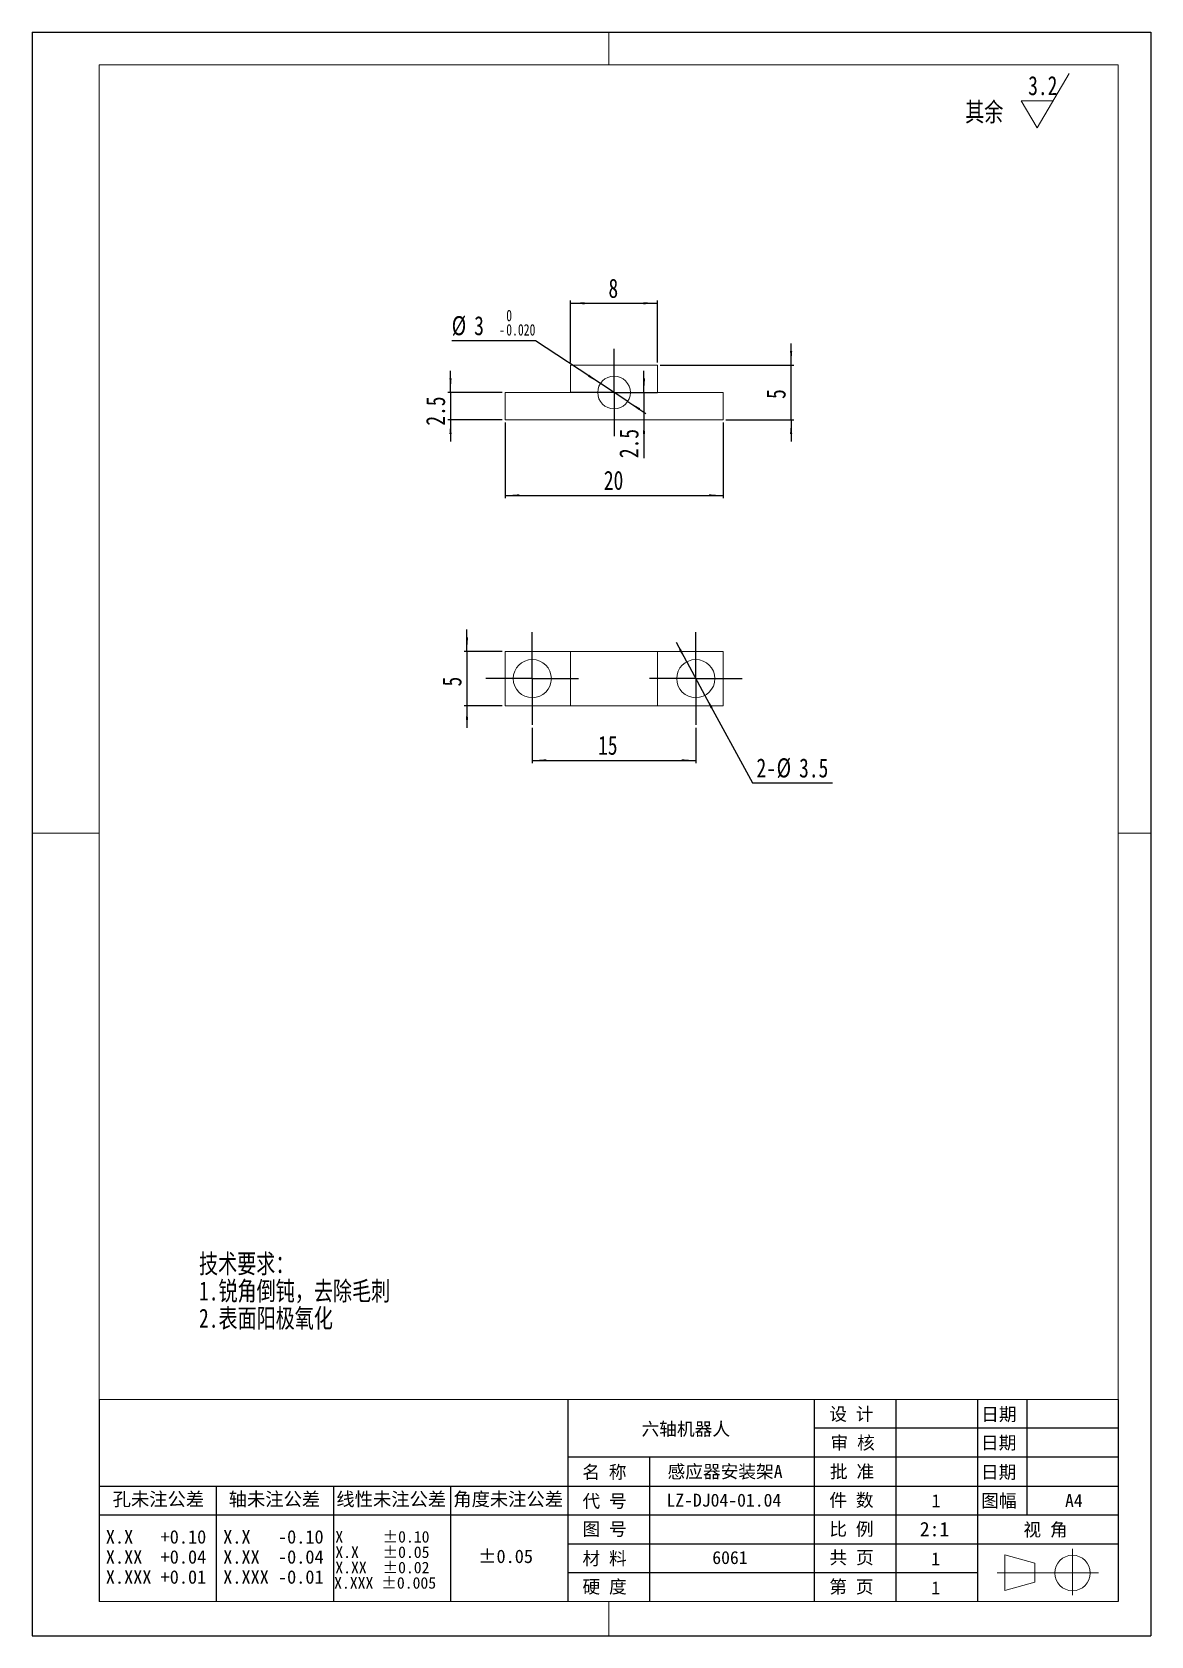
# Model space of a CAD drawing. Header units: millimetres. Extents: x 1 to 104, y 1 to 148.
import ezdxf

# ---------------------------------------------------------------- set-up
doc = ezdxf.new("R2010")
doc.units = ezdxf.units.MM
doc.linetypes.add('SLD-中心线', pattern=[34.29, 30.48, -1.27, 1.27, -1.27])
doc.linetypes.add('SLD-实线', pattern=[0])
for name, color, linetype in [('FORMAT', 7, 'SLD-实线'), ('图框', 7, 'SLD-实线'), ('标注层', 96, 'SLD-实线')]:
    doc.layers.add(name, color=color, linetype=linetype)
doc.layers.add('粗实线', color=7, linetype='SLD-实线', lineweight=15)
doc.styles.add('SLDTEXTSTYLE0', font='HYSWLONGFANGSONG.TTF', dxfattribs={"bigfont": 'bigfont'})
doc.styles.add('SLDTEXTSTYLE1', font='SIMSUN.TTC')
doc.styles.add('SLDTEXTSTYLE2', font='SIMSUN.TTC', dxfattribs={"bigfont": 'bigfont'})
doc.styles.add('SLDTEXTSTYLE3', font='HYSWLONGFANGSONG.TTF')
doc.dimstyles.new('SLDDIMSTYLE0', dxfattribs={"dimtxt": 1.75, "dimasz": 1.3, "dimexe": 0, "dimexo": 0.0625, "dimgap": 0.4375, "dimtad": 1, "dimdec": 3, "dimlfac": 0.5, "dimrnd": 1e-09, "dimzin": 12, "dimdsep": 46, "dimtxsty": 'SLDTEXTSTYLE3', "dimsah": 1, "dimcen": 0.09, "dimadec": 0, "dimazin": 3, "dimtfac": 1, "dimtdec": 3, "dimtofl": 0, "dimtmove": 0, "dimatfit": 3, "dimfxl": 0, "dimfrac": 2, "dimtolj": 1, "dimtzin": 12, "dimarcsym": 0})
doc.dimstyles.new('SLDDIMSTYLE1', dxfattribs={"dimtxt": 1.75, "dimasz": 1.3, "dimexe": 0, "dimexo": 0.0625, "dimgap": 0.4375, "dimtad": 1, "dimdec": 3, "dimlfac": 0.5, "dimrnd": 1e-09, "dimzin": 12, "dimdsep": 46, "dimtxsty": 'SLDTEXTSTYLE3', "dimsah": 1, "dimcen": 0.09, "dimadec": 0, "dimazin": 3, "dimtfac": 1, "dimtdec": 3, "dimtmove": 0, "dimatfit": 0, "dimfxl": 0, "dimfrac": 2, "dimtolj": 1, "dimtzin": 12, "dimarcsym": 0})
doc.dimstyles.new('SLDDIMSTYLE2', dxfattribs={"dimtxt": 1.75, "dimasz": 1.3, "dimexe": 0, "dimexo": 0.0625, "dimgap": 0.4375, "dimtad": 0, "dimtih": 1, "dimtoh": 1, "dimdec": 3, "dimlfac": 0.5, "dimrnd": 1e-09, "dimzin": 12, "dimdsep": 46, "dimtxsty": 'SLDTEXTSTYLE3', "dimsah": 1, "dimcen": 0, "dimadec": 0, "dimazin": 3, "dimtol": 1, "dimtm": 0.01, "dimtfac": 1, "dimtdec": 3, "dimtmove": 0, "dimatfit": 3, "dimfxl": 0, "dimfrac": 2, "dimtolj": 1, "dimtzin": 0, "dimarcsym": 0})
doc.dimstyles.new('SLDDIMSTYLE3', dxfattribs={"dimtxt": 1.75, "dimasz": 1.3, "dimexe": 0, "dimexo": 0.0625, "dimgap": 0.4375, "dimtad": 0, "dimtih": 1, "dimtoh": 1, "dimdec": 3, "dimlfac": 0.5, "dimrnd": 1e-09, "dimzin": 12, "dimdsep": 46, "dimtxsty": 'SLDTEXTSTYLE3', "dimsah": 1, "dimcen": 0, "dimadec": 0, "dimazin": 3, "dimtfac": 1, "dimtdec": 3, "dimtmove": 0, "dimatfit": 3, "dimfxl": 0, "dimfrac": 2, "dimtolj": 1, "dimtzin": 12, "dimarcsym": 0})

# ---------------------------------------------------------------- blocks, each defined once
blk = doc.blocks.new('SW_NOTE_0')
at = {"color": 0, "linetype": 'Continuous', "lineweight": 0, "char_height": 1.75, "attachment_point": 1, "style": 'SLDTEXTSTYLE0'}
for s, insert in [('\\M+18B5A术\\M+19776\\M+18B81\\M+18146', (0, 2.26)), ('1.锐\\M+18A70\\M+1937C钝\\M+18143\\M+18B8E\\M+18F9C\\M+196D1\\M+18E68', (0, -0.24)), ('2.\\M+1955C\\M+196CA阳极氧\\M+189BB', (0, -2.74))]:
    blk.add_mtext(s, dxfattribs=dict(at, insert=insert))
blk = doc.blocks.new('SW_NOTE_1')
at = {"layer": 'FORMAT', "color": 0, "char_height": 1.2312, "attachment_point": 2, "style": 'SLDTEXTSTYLE1'}
for s, insert in [('X.X   +0.10', (3.81, 1.43)), ('X.XX  +0.04', (3.81, -0.41)), ('X.XXX +0.01', (3.81, -2.25))]:
    blk.add_mtext(s, dxfattribs=dict(at, insert=insert))
blk = doc.blocks.new('SW_NOTE_2')
at = {"layer": 'FORMAT', "color": 0, "char_height": 1.2312, "attachment_point": 2, "style": 'SLDTEXTSTYLE1'}
for s, insert in [('X.X   -0.10', (3.81, 1.43)), ('X.XX  -0.04', (3.81, -0.41)), ('X.XXX -0.01', (3.81, -2.25))]:
    blk.add_mtext(s, dxfattribs=dict(at, insert=insert))
blk = doc.blocks.new('SW_NOTE_3')
at = {"layer": 'FORMAT', "color": 0, "char_height": 1.0583, "attachment_point": 2, "style": 'SLDTEXTSTYLE1'}
for s, insert in [('X     ±0.10', (3.59, 1.23)), ('X.X   ±0.05', (3.59, -0.18)), (' X.XXX ±0.005', (3.48, -3)), ('X.XX  ±0.02', (3.59, -1.59))]:
    blk.add_mtext(s, dxfattribs=dict(at, insert=insert))
blk = doc.blocks.new('SW_SFSYMBOL_0')
at = {"color": 0, "linetype": 'SLD-实线', "lineweight": 0}
for p, q in [((0.82, -2.5), (3.77, 2.5)), ((0.82, -2.5), (-0.65, 0)), ((2.3, 0), (-0.65, 0))]:
    blk.add_line(p, q, dxfattribs=at)
at = {"color": 0, "linetype": 'Continuous', "lineweight": 0, "insert": (0, 2.26), "char_height": 1.75, "attachment_point": 1, "style": 'SLDTEXTSTYLE3'}
blk.add_mtext('3.2', dxfattribs=at)
blk = doc.blocks.new('_D')
at = {"layer": '标注层'}
for p, q in [((44.64, 112.08), (44.64, 105.14)), ((64.64, 112.08), (64.64, 105.14)), ((44.64, 105.39), (64.64, 105.39))]:
    blk.add_line(p, q, dxfattribs=at)
for points in [[(44.64, 105.39), (45.94, 105.29), (45.94, 105.49)], [(64.64, 105.39), (63.34, 105.49), (63.34, 105.29)]]:
    blk.add_solid(points, dxfattribs=at)
at = {"layer": '标注层', "insert": (53.71, 107.65, -2.4), "char_height": 1.75, "attachment_point": 1, "style": 'SLDTEXTSTYLE3'}
blk.add_mtext('20', dxfattribs=at)
blk = doc.blocks.new('_D_1')
at = {"layer": '标注层'}
for p, q in [((50.64, 117.58), (50.64, 123.27)), ((50.64, 123.02), (58.64, 123.02)), ((58.64, 117.58), (58.64, 123.27))]:
    blk.add_line(p, q, dxfattribs=at)
for points in [[(50.64, 123.02), (51.94, 122.92), (51.94, 123.12)], [(58.64, 123.02), (57.34, 123.12), (57.34, 122.92)]]:
    blk.add_solid(points, dxfattribs=at)
at = {"layer": '标注层', "insert": (54.13, 125.27, -2.4), "char_height": 1.75, "attachment_point": 1, "style": 'SLDTEXTSTYLE3'}
blk.add_mtext('8', dxfattribs=at)
blk = doc.blocks.new('_D_2')
at = {"layer": '标注层'}
for p, q in [((39.64, 114.83), (39.64, 116.83)), ((44.39, 114.83), (39.39, 114.83)), ((39.64, 114.83), (39.64, 112.33)), ((44.39, 112.33), (39.39, 112.33)), ((39.64, 112.33), (39.64, 110.33))]:
    blk.add_line(p, q, dxfattribs=at)
for points in [[(39.64, 114.83), (39.74, 116.13), (39.54, 116.13)], [(39.64, 112.33), (39.54, 111.03), (39.74, 111.03)]]:
    blk.add_solid(points, dxfattribs=at)
at = {"layer": '标注层', "insert": (37.39, 111.79, -2.4), "char_height": 1.75, "attachment_point": 1, "rotation": 90, "style": 'SLDTEXTSTYLE3'}
blk.add_mtext('2.5', dxfattribs=at)
blk = doc.blocks.new('_D_3')
at = {"layer": '标注层'}
for p, q in [((57.39, 114.83), (57.39, 116.83)), ((57.39, 114.83), (57.39, 112.33)), ((57.39, 112.33), (57.39, 108.81))]:
    blk.add_line(p, q, dxfattribs=at)
for points in [[(57.39, 114.83), (57.49, 116.13), (57.29, 116.13)], [(57.39, 112.33), (57.29, 111.03), (57.49, 111.03)]]:
    blk.add_solid(points, dxfattribs=at)
at = {"layer": '标注层', "insert": (55.13, 108.81, -2.4), "char_height": 1.75, "attachment_point": 1, "rotation": 90, "style": 'SLDTEXTSTYLE3'}
blk.add_mtext('2.5', dxfattribs=at)
blk = doc.blocks.new('_D_4')
at = {"layer": '标注层'}
for p, q in [((47.43, 119.58), (39.75, 119.58)), ((53.39, 115.66), (47.43, 119.58)), ((55.9, 114.01), (53.39, 115.66)), ((55.9, 114.01), (57.57, 112.91))]:
    blk.add_line(p, q, dxfattribs=at)
for points in [[(53.39, 115.66), (52.36, 116.46), (52.25, 116.29)], [(55.9, 114.01), (56.93, 113.21), (57.04, 113.38)]]:
    blk.add_solid(points, dxfattribs=at)
at = {"layer": '标注层', "attachment_point": 1, "style": 'SLDTEXTSTYLE3'}
for s, insert, char_height in [('0', (44.75, 122.42, -2.4), 1.05), ('%%c', (39.75, 121.84, -2.4), 1.75), ('3', (41.81, 121.84, -2.4), 1.75), ('0.020', (44.75, 121.11, -2.4), 1.05), ('-', (44.11, 121.11, -2.4), 1.05)]:
    blk.add_mtext(s, dxfattribs=dict(at, insert=insert, char_height=char_height))
blk = doc.blocks.new('_D_5')
at = {"layer": '标注层'}
for p, q in [((70.89, 117.33), (70.89, 119.33)), ((58.89, 117.33), (71.14, 117.33)), ((70.89, 112.33), (70.89, 117.33)), ((64.89, 112.33), (71.14, 112.33)), ((70.89, 112.33), (70.89, 110.33))]:
    blk.add_line(p, q, dxfattribs=at)
for points in [[(70.89, 117.33), (70.99, 118.63), (70.79, 118.63)], [(70.89, 112.33), (70.79, 111.03), (70.99, 111.03)]]:
    blk.add_solid(points, dxfattribs=at)
at = {"layer": '标注层', "insert": (68.63, 114.24, -2.4), "char_height": 1.75, "attachment_point": 1, "rotation": 90, "style": 'SLDTEXTSTYLE3'}
blk.add_mtext('5', dxfattribs=at)
blk = doc.blocks.new('SW_CENTERMARKSYMBOL_0')
at = {"layer": '标注层', "color": 0}
for p, q in [((0, 2.5), (0, 4)), ((0, 0), (0, 2.5)), ((-2.5, 0), (-4, 0)), ((0, 0), (-2.5, 0)), ((0, 0), (0, -2.5)), ((0, 0), (2.5, 0)), ((2.5, 0), (4, 0)), ((0, -2.5), (0, -4))]:
    blk.add_line(p, q, dxfattribs=at)
blk = doc.blocks.new('_D_6')
at = {"layer": '标注层'}
for p, q in [((41.15, 91.08), (41.15, 93.08)), ((44.39, 91.08), (40.9, 91.08)), ((41.15, 91.08), (41.15, 86.08)), ((44.39, 86.08), (40.9, 86.08)), ((41.15, 86.08), (41.15, 84.08))]:
    blk.add_line(p, q, dxfattribs=at)
for points in [[(41.15, 91.08), (41.25, 92.38), (41.05, 92.38)], [(41.15, 86.08), (41.05, 84.78), (41.25, 84.78)]]:
    blk.add_solid(points, dxfattribs=at)
at = {"layer": '标注层', "insert": (38.89, 87.86, 0.1), "char_height": 1.75, "attachment_point": 1, "rotation": 90, "style": 'SLDTEXTSTYLE3'}
blk.add_mtext('5', dxfattribs=at)
blk = doc.blocks.new('_D_7')
at = {"layer": '标注层'}
for p, q in [((47.14, 84.08), (47.14, 80.83)), ((62.14, 84.08), (62.14, 80.83)), ((47.14, 81.08), (62.14, 81.08))]:
    blk.add_line(p, q, dxfattribs=at)
for points in [[(47.14, 81.08), (48.44, 80.98), (48.44, 81.18)], [(62.14, 81.08), (60.84, 81.18), (60.84, 80.98)]]:
    blk.add_solid(points, dxfattribs=at)
at = {"layer": '标注层', "insert": (53.18, 83.34, 0.1), "char_height": 1.75, "attachment_point": 1, "style": 'SLDTEXTSTYLE3'}
blk.add_mtext('15', dxfattribs=at)
blk = doc.blocks.new('_D_8')
at = {"layer": '标注层'}
for p, q in [((61.31, 90.12), (60.36, 91.88)), ((61.31, 90.12), (62.98, 87.04)), ((62.98, 87.04), (67.34, 79.01)), ((67.34, 79.01), (74.69, 79.01))]:
    blk.add_line(p, q, dxfattribs=at)
for points in [[(61.31, 90.12), (60.78, 91.31), (60.6, 91.22)], [(62.98, 87.04), (63.51, 85.85), (63.69, 85.95)]]:
    blk.add_solid(points, dxfattribs=at)
at = {"layer": '标注层', "char_height": 1.75, "attachment_point": 1, "style": 'SLDTEXTSTYLE3'}
for s, insert in [('2-', (67.71, 81.26, 0.1)), ('%%c', (69.56, 81.27, 0.1)), ('3.5', (71.62, 81.26, 0.1))]:
    blk.add_mtext(s, dxfattribs=dict(at, insert=insert))
blk = doc.blocks.new('SW_CENTERMARKSYMBOL_1')
at = {"layer": '标注层', "color": 0}
for p, q in [((0, 2.5), (0, 4.25)), ((0, 0), (0, 2.5)), ((-2.5, 0), (-4.25, 0)), ((0, 0), (-2.5, 0)), ((0, 0), (0, -2.5)), ((0, 0), (2.5, 0)), ((2.5, 0), (4.25, 0)), ((0, -2.5), (0, -4.25))]:
    blk.add_line(p, q, dxfattribs=at)
blk = doc.blocks.new('SW_CENTERMARKSYMBOL_2')
at = {"layer": '标注层', "color": 0}
for p, q in [((0, 2.5), (0, 4.25)), ((0, 0), (0, 2.5)), ((-2.5, 0), (-4.25, 0)), ((0, 0), (-2.5, 0)), ((0, 0), (0, -2.5)), ((0, 0), (2.5, 0)), ((2.5, 0), (4.25, 0)), ((0, -2.5), (0, -4.25))]:
    blk.add_line(p, q, dxfattribs=at)

msp = doc.modelspace()

# ---------------------------------------------------------------- linework, layer by layer
at = {"color": 7, "linetype": 'SLD-实线', "lineweight": 15}
for p, q in [((50.6434, 114.8325), (50.6434, 117.3325)), ((58.6434, 117.3325), (50.6434, 117.3325)), ((58.6434, 117.3325), (58.6434, 114.8325)), ((44.6434, 114.8325), (50.6434, 114.8325)), ((44.6434, 114.8325), (44.6434, 112.3325)), ((58.6434, 114.8325), (64.6434, 114.8325)), ((64.6434, 112.3325), (64.6434, 114.8325)), ((44.6434, 112.3325), (64.6434, 112.3325)), ((44.6434, 91.0829), (44.6434, 86.0829)), ((50.6434, 91.0829), (44.6434, 91.0829)), ((50.6434, 91.0829), (50.6434, 86.0829)), ((58.6434, 91.0829), (50.6434, 91.0829)), ((58.6434, 91.0829), (58.6434, 86.0829)), ((64.6434, 91.0829), (58.6434, 91.0829)), ((64.6434, 91.0829), (64.6434, 86.0829)), ((44.6434, 86.0829), (50.6434, 86.0829)), ((58.6434, 86.0829), (50.6434, 86.0829)), ((58.6434, 86.0829), (64.6434, 86.0829))]:
    msp.add_line(p, q, dxfattribs=at)
at = {"color": 7, "linetype": 'SLD-中心线', "lineweight": 0}
for p, q in [((96.707, 8.7282), (96.707, 4.4856)), ((89.7936, 6.55), (93.9184, 6.55)), ((93.9184, 6.55), (99.0847, 6.55))]:
    msp.add_line(p, q, dxfattribs=at)
at = {"color": 7, "linetype": 'SLD-实线', "lineweight": 15}
for centre, radius in [((54.6434, 114.8325), 1.5), ((47.1434, 88.5829), 1.75), ((62.1434, 88.5829), 1.75)]:
    msp.add_circle(centre, radius, dxfattribs=at)
at = {"layer": 'FORMAT'}
for p, q in [((7.4, 22.45), (7.4, 3.9)), ((50.4, 22.45), (50.4, 3.9)), ((73, 22.45), (73, 3.9)), ((80.5, 22.45), (80.5, 3.9)), ((88, 22.45), (88, 3.9)), ((92.5, 22.45), (92.5, 11.85)), ((100.9, 22.45), (100.9, 3.9)), ((100.9, 19.8), (73, 19.8)), ((100.9, 17.15), (50.4, 17.15)), ((57.9, 17.15), (57.9, 3.9)), ((7.4, 14.5), (100.9, 14.5)), ((18.15, 14.5), (18.15, 3.9)), ((28.9, 14.5), (28.9, 3.9)), ((39.65, 14.5), (39.65, 3.9)), ((7.4, 11.85), (100.9, 11.85)), ((50.4, 9.2), (100.9, 9.2)), ((88, 6.55), (50.4, 6.55))]:
    msp.add_line(p, q, dxfattribs=at)
at = {"layer": '图框'}
for p, q in [((1.25, 147.9), (103.9, 147.9)), ((1.25, 147.9), (1.25, 0.75)), ((103.9, 147.9), (103.9, 0.75)), ((1.25, 0.75), (103.9, 0.75))]:
    msp.add_line(p, q, dxfattribs=at)
at = {"layer": '粗实线'}
for p, q in [((54.15, 144.9), (54.15, 147.9)), ((7.4, 144.9), (100.9, 144.9)), ((7.4, 144.9), (7.4, 3.9)), ((100.9, 144.9), (100.9, 3.9)), ((7.4, 74.4), (1.25, 74.4)), ((100.9, 74.4), (103.9, 74.4)), ((7.4, 22.45), (100.9, 22.45)), ((90.4907, 8.175), (90.4907, 4.925)), ((93.2503, 7.4198), (90.4907, 8.175)), ((93.2503, 5.6802), (93.2503, 7.4198)), ((90.4907, 4.925), (93.2503, 5.6802)), ((7.4, 3.9), (100.9, 3.9)), ((7.4, 3.9), (100.9, 3.9)), ((54.15, 3.9), (54.15, 0.75))]:
    msp.add_line(p, q, dxfattribs=at)
msp.add_circle((96.707, 6.5226), 1.625, dxfattribs=at)

# ---------------------------------------------------------------- block references
at = {"color": 7, "linetype": 'Continuous', "lineweight": 0}
for name, p in [('SW_SFSYMBOL_0', (92.6373, 141.6026)), ('SW_NOTE_0', (16.566, 33.5165))]:
    msp.add_blockref(name, p, dxfattribs=at)
at = {"layer": 'FORMAT'}
for name, p in [('SW_NOTE_1', (8.8121, 9.0232)), ('SW_NOTE_2', (19.5814, 9.0232)), ('SW_NOTE_3', (29.8006, 9.1441))]:
    msp.add_blockref(name, p, dxfattribs=at)
at = {"layer": '标注层'}
for name, p in [('SW_CENTERMARKSYMBOL_0', (54.6434, 114.8325)), ('SW_CENTERMARKSYMBOL_1', (47.1434, 88.5829)), ('SW_CENTERMARKSYMBOL_2', (62.1434, 88.5829))]:
    msp.add_blockref(name, p, dxfattribs=at)

# ---------------------------------------------------------------- texts
at = {"color": 7, "linetype": 'Continuous', "lineweight": 0}
for s, insert, char_height, attachment_point, style in [('\\M+191B4\\M+1975D', (86.8572, 141.4511), 1.75, 1, 'SLDTEXTSTYLE0'), ('\\M+1985A轴\\M+18AF7\\M+18AED\\M+1906C', (61.2238, 20.3326), 1.190625, 2, 'SLDTEXTSTYLE2'), ('\\M+18AB4应\\M+18AED\\M+188C0\\M+19195\\M+189CBA', (64.8301, 16.4238), 1.190625, 2, 'SLDTEXTSTYLE2'), ('LZ-DJ04-01.04', (64.7185, 13.8029), 1.190625, 2, 'SLDTEXTSTYLE1'), ('1', (84.185, 13.7497), 1.1906, 2, 'SLDTEXTSTYLE1'), ('6061', (65.2766, 8.5359), 1.19063, 2, 'SLDTEXTSTYLE1')]:
    msp.add_mtext(s, dxfattribs=dict(at, insert=insert, char_height=char_height, attachment_point=attachment_point, style=style))
at = {"layer": 'FORMAT', "attachment_point": 2}
for s, insert, char_height, style in [('设 计', (76.422, 21.7032), 1.19063, 'SLDTEXTSTYLE2'), ('\\M+193FA\\M+18AFA', (89.9478, 21.6797), 1.190625, 'SLDTEXTSTYLE2'), ('审 \\M+18A6A', (76.5405, 19.0622), 1.19063, 'SLDTEXTSTYLE2'), ('\\M+193FA\\M+18AFA', (89.9341, 19.0716), 1.190625, 'SLDTEXTSTYLE2'), ('\\M+196BC \\M+18FCC', (53.7613, 16.3782), 1.190625, 'SLDTEXTSTYLE2'), ('\\M+194E1 \\M+18F79', (76.4833, 16.4238), 1.190625, 'SLDTEXTSTYLE2'), ('\\M+193FA\\M+18AFA', (89.9259, 16.3755), 1.190625, 'SLDTEXTSTYLE2'), ('\\M+18D45\\M+196A2\\M+1928D\\M+18CF6\\M+18DB7', (12.838, 13.9152), 1.23125, 'SLDTEXTSTYLE2'), ('轴\\M+196A2\\M+1928D\\M+18CF6\\M+18DB7', (23.4862, 13.9152), 1.23125, 'SLDTEXTSTYLE2'), ('线\\M+190AB\\M+196A2\\M+1928D\\M+18CF6\\M+18DB7', (34.2045, 13.9152), 1.23125, 'SLDTEXTSTYLE2'), ('\\M+18A70\\M+19378\\M+196A2\\M+1928D\\M+18CF6\\M+18DB7', (44.9296, 13.9152), 1.23125, 'SLDTEXTSTYLE2'), ('\\M+191E3 \\M+18D86', (53.7762, 13.716), 1.190625, 'SLDTEXTSTYLE2'), ('\\M+18C8F \\M+19094', (76.422, 13.8029), 1.190625, 'SLDTEXTSTYLE2'), ('图\\M+1959D', (89.9553, 13.7497), 1.19063, 'SLDTEXTSTYLE2'), ('A4', (96.8297, 13.7625), 1.19063, 'SLDTEXTSTYLE1'), ('图 \\M+18D86', (53.7762, 11.1492), 1.19063, 'SLDTEXTSTYLE2'), ('\\M+194E4 \\M+197E1', (76.422, 11.1492), 1.190625, 'SLDTEXTSTYLE2'), ('2:1', (84.0456, 11.2098), 1.32292, 'SLDTEXTSTYLE1'), ('视 \\M+18A70', (94.2307, 11.0954), 1.19063, 'SLDTEXTSTYLE2'), ('±0.05', (44.6952, 8.6689), 1.23125, 'SLDTEXTSTYLE1'), ('\\M+18DDE \\M+197BF', (53.7762, 8.4543), 1.190625, 'SLDTEXTSTYLE2'), ('\\M+18BA4 页', (76.4413, 8.5359), 1.19063, 'SLDTEXTSTYLE2'), ('1', (84.1489, 8.4219), 1.1906, 'SLDTEXTSTYLE1'), ('\\M+18D64 \\M+19378', (53.7762, 5.8568), 1.190625, 'SLDTEXTSTYLE2'), ('\\M+191E6 页', (76.422, 5.8568), 1.19063, 'SLDTEXTSTYLE2'), ('1', (84.1566, 5.7581), 1.1906, 'SLDTEXTSTYLE1')]:
    msp.add_mtext(s, dxfattribs=dict(at, insert=insert, char_height=char_height, style=style))

# ---------------------------------------------------------------- dimensions: what is measured, and where the dimension line sits
at = {"layer": '标注层'}
for base, p1, p2, picture, middle in [((58.6434, 123.0178), (50.6434, 117.3325), (58.6434, 117.3325), '_D_1', (54.8952, 123.0178)), ((64.6434, 105.3921), (44.6434, 112.3325), (64.6434, 112.3325), '_D', (54.857, 105.3921)), ((62.1434, 81.0829), (47.1434, 84.3329), (62.1434, 84.3329), '_D_7', (54.3308, 81.0829))]:
    dim = msp.add_linear_dim(base=base, p1=p1, p2=p2, dimstyle='SLDDIMSTYLE0', dxfattribs=at)
    dim.commit()
    dim.dimension.update_dxf_attribs({"geometry": picture, "text_midpoint": middle, "dimtype": 160})
dim = msp.add_diameter_dim_2p(p1=(53.3906, 115.6574), p2=(55.8963, 114.0077), dimstyle='SLDDIMSTYLE2', dxfattribs=at)
dim.commit()
dim.dimension.update_dxf_attribs({"geometry": '_D_4', "text_midpoint": (43.4041, 120.976), "dimtype": 163})
for base, p1, p2, picture, middle in [((70.8884, 117.3325), (64.6434, 112.3325), (58.6434, 117.3325), '_D_5', (70.8884, 115.007)), ((39.6434, 112.3325), (44.6434, 114.8325), (44.6434, 112.3325), '_D_2', (39.6434, 113.3252)), ((57.3852, 112.3325), (58.6434, 114.8325), (64.6434, 112.3325), '_D_3', (57.3852, 110.3399)), ((41.1479, 86.0829), (44.6434, 91.0829), (44.6434, 86.0829), '_D_6', (41.1479, 88.6296))]:
    dim = msp.add_linear_dim(base=base, p1=p1, p2=p2, angle=90, dimstyle='SLDDIMSTYLE1', dxfattribs=at)
    dim.commit()
    dim.dimension.update_dxf_attribs({"geometry": picture, "text_midpoint": middle, "dimtype": 160})
dim = msp.add_diameter_dim_2p(p1=(62.9779, 87.0447), p2=(61.309, 90.1212), text='2-<>', dimstyle='SLDDIMSTYLE3', dxfattribs=at)
dim.commit()
dim.dimension.update_dxf_attribs({"geometry": '_D_8', "text_midpoint": (71.1993, 80.3492), "dimtype": 163})

doc.saveas('drawing.dxf')
